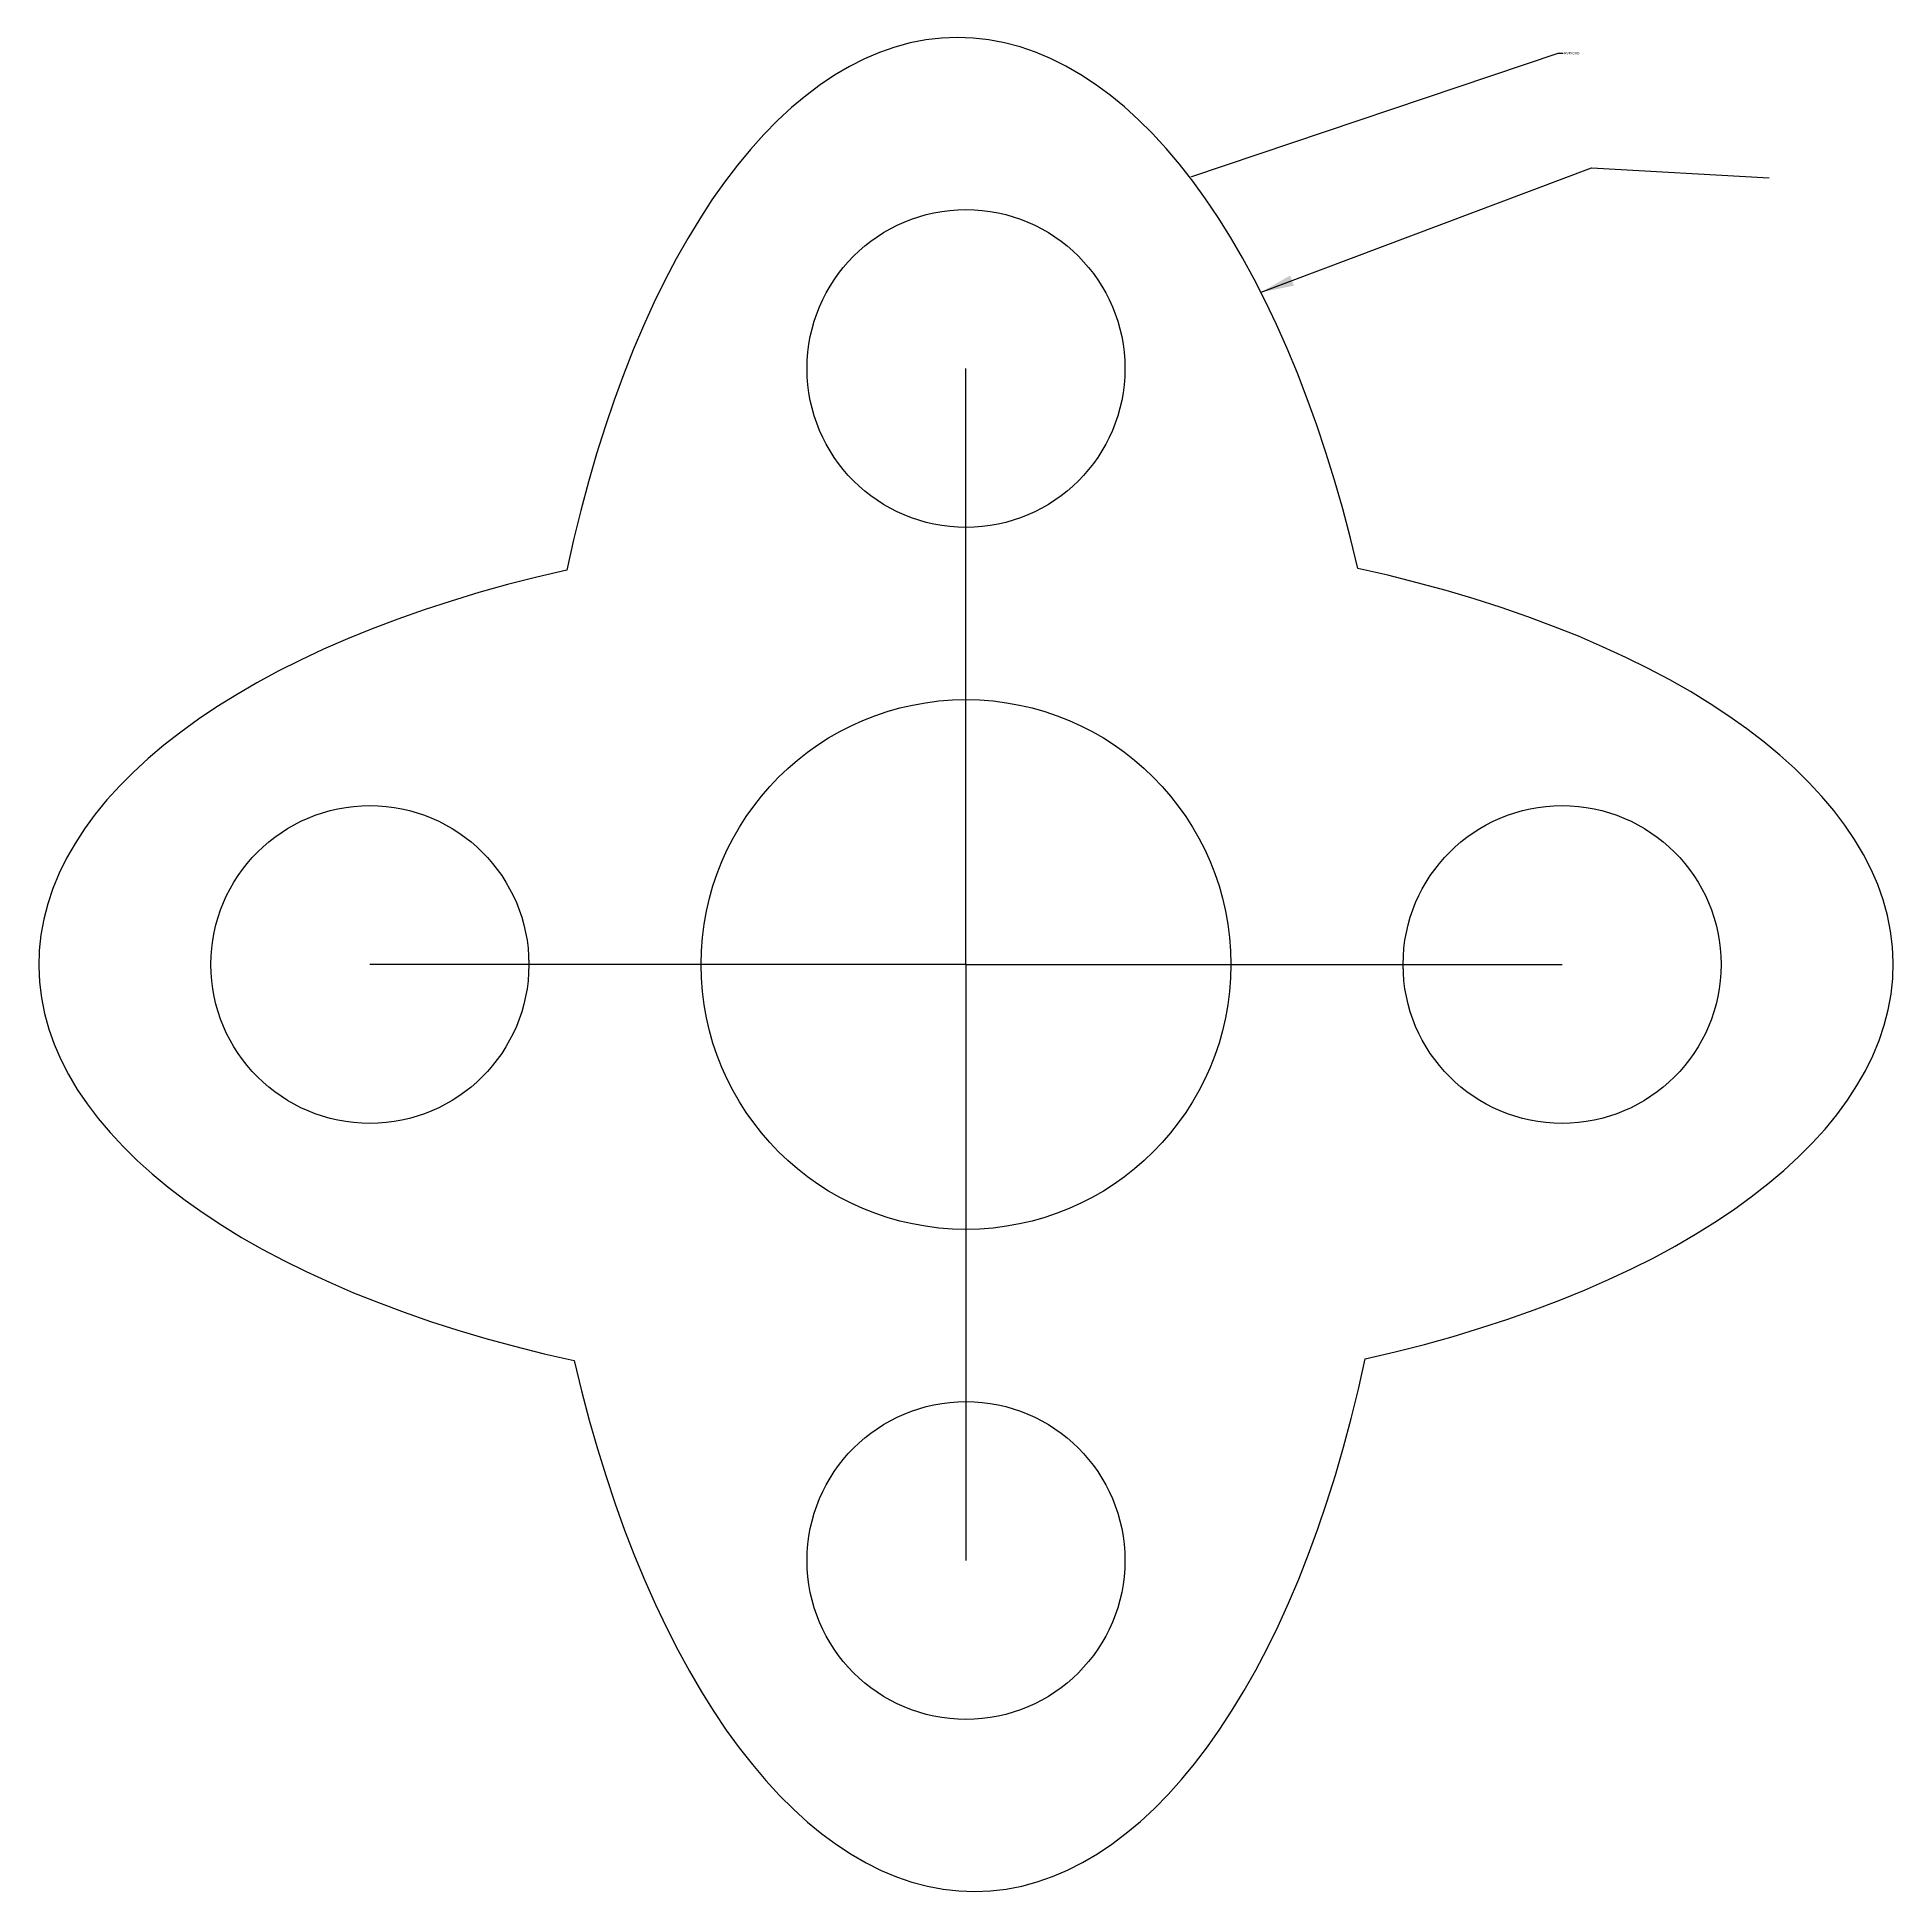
# Model space of a CAD drawing. Header units: millimetres. Extents: x -11614 to -3042, y 13178 to 15416.
# Drawn here: x -7088 to -6947.8, y 13381.1 to 13521.2 of the extents above; entities that cross this region are included whole.
import ezdxf
from ezdxf import colors
from ezdxf.entities.mleader import LeaderData, LeaderLine
from ezdxf.math import Vec2, Vec3

# ---------------------------------------------------------------- set-up
doc = ezdxf.new("R2010")
doc.units = ezdxf.units.MM
doc.header["$LTSCALE"] = 0.5
doc.dimstyles.new('ISO-25', dxfattribs={"dimtxt": 2.5, "dimasz": 2.5, "dimexe": 1.25, "dimexo": 0.625, "dimtad": 1, "dimtxsty": 'Standard', "dimcen": 2.5, "dimadec": 0, "dimazin": 0, "dimtfac": 1, "dimtmove": 0, "dimatfit": 3, "dimfxl": 1, "dimarcsym": 0})

msp = doc.modelspace()

# ---------------------------------------------------------------- linework, layer by layer
at = {"color": 0, "linetype": 'Continuous', "ltscale": 0.5}
for q in [(-7017.885, 13496.149), (-7062.885, 13451.149), (-6972.885, 13451.149), (-7017.885, 13406.149)]:
    msp.add_line((-7017.885, 13451.149), q, dxfattribs=at)
for centre, radius in [((-7017.885, 13496.149), 12), ((-7017.885, 13451.149), 20), ((-7062.885, 13451.149), 12), ((-6972.885, 13451.149), 12), ((-7017.885, 13406.149), 12)]:
    msp.add_circle(centre, radius, dxfattribs=at)
for major_axis, start_param, end_param in [((-0.801, 69.995), 5.1485234, 7.4090233), ((70, 0), 5.1573473, 7.4178472), ((70, 0), 2.0157547, 4.2762545), ((-0.801, 69.995), 1.5608946, 1.5670912), ((-0.801, 69.995), 4.7024873, 4.7086838), ((-0.801, 69.995), 2.0069308, 4.2674306)]:
    msp.add_ellipse((-7017.885, 13451.149), major_axis=major_axis, ratio=0.4714286, start_param=start_param, end_param=end_param, dxfattribs=at)

# ---------------------------------------------------------------- leaders
at = {"color": 141, "linetype": 'Continuous', "lineweight": 0, "ltscale": 0.5, "true_color": 0xadddf7}
msp.add_leader([(-6995.612, 13501.908), (-6970.66, 13511.304), (-6957.248, 13510.559)], dimstyle='ISO-25', override={"dimgap": 0.625, "dimtad": 0}, dxfattribs=at)
ml = msp.add_multileader_mtext('Standard', dxfattribs=at)
ml.set_content('RVM CAD \\P     ', color=(173, 221, 247))
ml.set_leader_properties()
ml.build(insert=Vec2(0, 0))
ml.multileader.update_dxf_attribs({"text_right_attachment_type": 6, "dogleg_length": 0.36, "arrow_head_size": 0.18})
ctx = ml.context
ctx.base_point, ctx.char_height, ctx.arrow_head_size, ctx.landing_gap_size, ctx.plane_origin = Vec3(-6972.814, 13519.959), 0.18, 0.18, 0.09, Vec3(-7000.995, 13510.601)
ctx.right_attachment = 6
notes = []
notes.append((ctx, [(0, (1, 1, 0), (-6973.174, 13519.959), (1, 0), 0.36, [(0, [(-7000.995, 13510.601)], 0, [])])]))
ctx.mtext.insert, ctx.mtext.flow_direction = Vec3(-6972.724, 13520.049), 5
for ctx, leaders in notes:
    for number, flags, end, landing, length, lines in leaders:
        leader = LeaderData()
        leader.index, (leader.has_last_leader_line, leader.has_dogleg_vector, leader.attachment_direction) = number, flags
        leader.last_leader_point, leader.dogleg_vector, leader.dogleg_length = Vec3(end), Vec3(landing), length
        for number, points, colour, breaks in lines:
            line = LeaderLine()
            line.index, line.vertices, line.color, line.breaks = number, Vec3.list(points), colors.encode_raw_color(colour), breaks
            leader.lines.append(line)
        ctx.leaders.append(leader)

doc.saveas('drawing.dxf')
